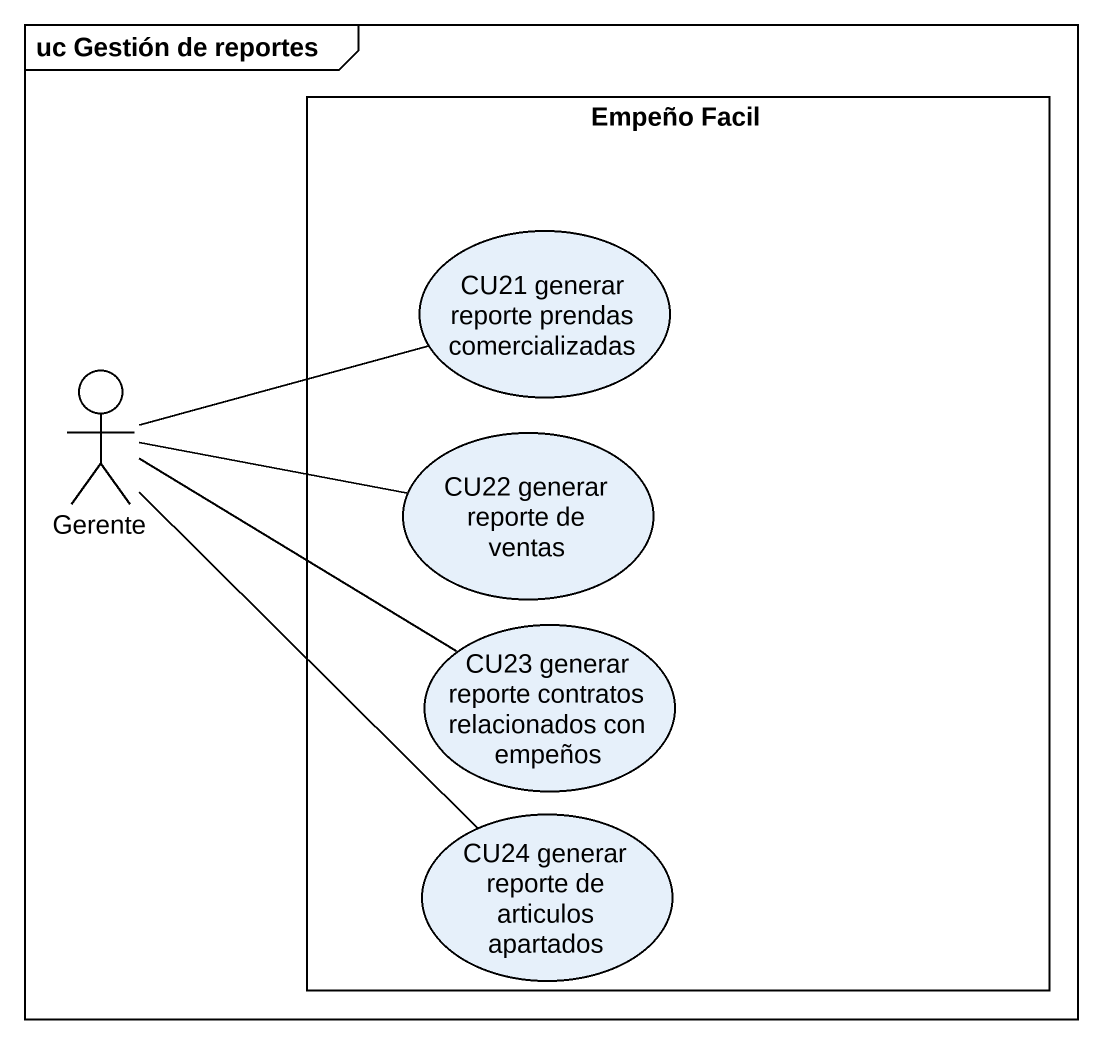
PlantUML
@startuml
mainframe uc Gestión de reportes
rectangle "Empeño Facil" as Empeño_Facil {
  usecase "CU21 generar reporte prendas comercializadas" as CU21_generar_reporte
  usecase "CU22 generar reporte de ventas" as CU22_generar_reporte_de
  usecase "CU23 generar reporte contratos relacionados con empeños" as CU23_generar_reporte
  usecase "CU24 generar reporte de articulos apartados" as CU24_generar_reporte_de
}
actor Gerente
CU21_generar_reporte -left- Gerente
CU22_generar_reporte_de -left- Gerente
CU23_generar_reporte -left- Gerente
CU24_generar_reporte_de -up- Gerente
@enduml
